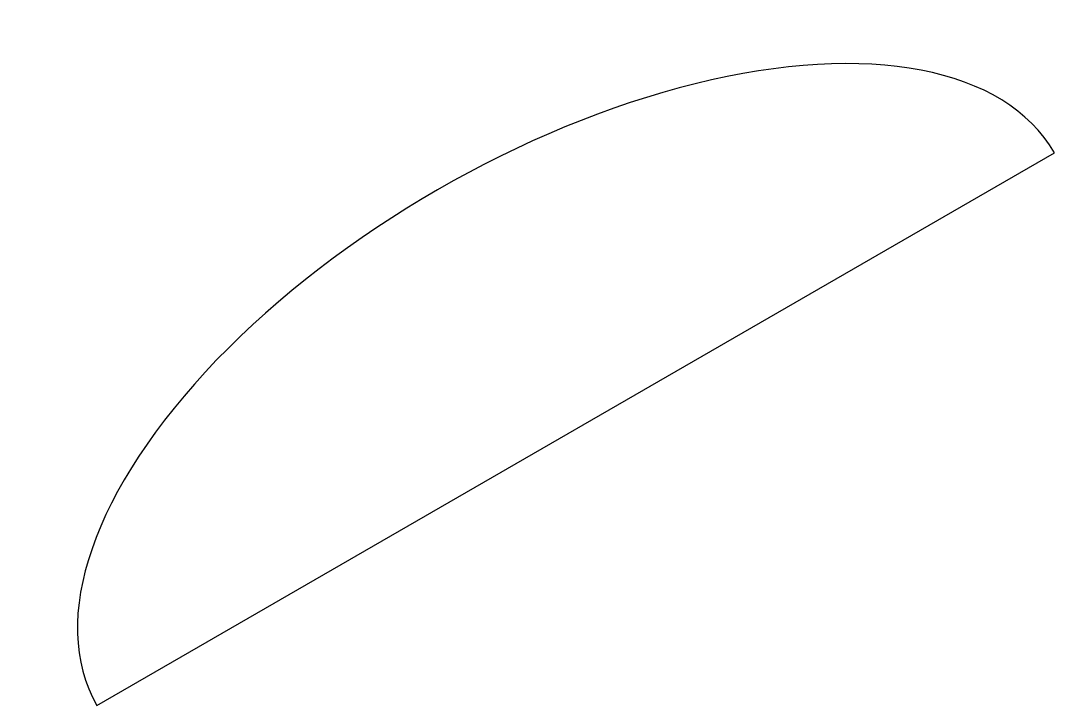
# Model space of a CAD drawing. Header units: inches. Extents: x -2.01 to 1.73, y -1 to 1.48.
import ezdxf

# ---------------------------------------------------------------- set-up
doc = ezdxf.new("R2010")
doc.units = ezdxf.units.IN

msp = doc.modelspace()

# ---------------------------------------------------------------- linework, layer by layer
at = {"color": 1}
msp.add_line((-1.7321, -1), (1.7321, 1), dxfattribs=at)
msp.add_ellipse((0, 0), major_axis=(1.7321, 1), ratio=0.5, start_param=0, end_param=3.141593, dxfattribs=at)

doc.saveas('drawing.dxf')
